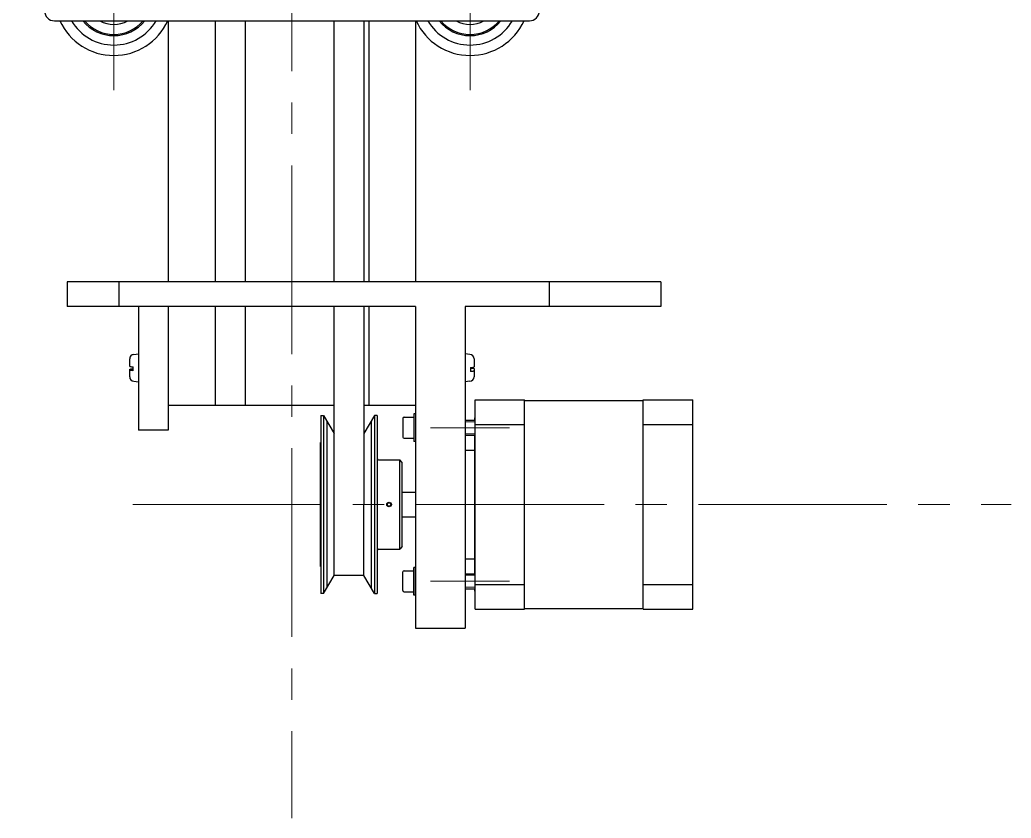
# Model space of a CAD drawing. Header units: millimetres. Extents: x 587 to 10361, y -8386 to 1488.
# Drawn here: x 7297.6 to 7397.8, y -6371.4 to -6290.8 of the extents above; entities that cross this region are included whole.
import ezdxf

# ---------------------------------------------------------------- set-up
doc = ezdxf.new("R2010")
doc.units = ezdxf.units.MM
doc.linetypes.add('ACAD_ISO10W100', pattern=[18, 12, -3, 0, -3])
doc.linetypes.add('CENTER2', pattern=[28.575, 19.05, -3.175, 3.175, -3.175])
for name, color, linetype, lineweight in [('Cienka', 30, 'Continuous', 0), ('Gruba', 7, 'Continuous', 30), ('Symetria', 210, 'ACAD_ISO10W100', 0), ('Widoczne (ISO)', 7, 'Continuous', 30)]:
    doc.layers.add(name, color=color, linetype=linetype, lineweight=lineweight)

# ---------------------------------------------------------------- blocks, each defined once
blk = doc.blocks.new('*U393')
at = {"layer": 'Symetria', "color": 0, "linetype": 'CENTER2', "transparency": 16777216}
for p, q in [((0, 1.2), (0, 9.5)), ((-9.5, 0), (-1.2, 0)), ((1.2, 0), (9.5, 0)), ((0, -9.5), (0, -1.2))]:
    blk.add_line(p, q, dxfattribs=at)
at = {"layer": 'Symetria', "color": 0, "linetype": 'Continuous', "transparency": 16777216}
for p, q in [((-0.6, 0), (0.6, 0)), ((0, -0.6), (0, 0.6))]:
    blk.add_line(p, q, dxfattribs=at)
blk = doc.blocks.new('*U394')
at = {"layer": 'Symetria', "color": 0, "linetype": 'CENTER2', "transparency": 16777216}
for p, q in [((0, 1.2), (0, 9.5)), ((-9.5, 0), (-1.2, 0)), ((1.2, 0), (9.5, 0)), ((0, -9.5), (0, -1.2))]:
    blk.add_line(p, q, dxfattribs=at)
at = {"layer": 'Symetria', "color": 0, "linetype": 'Continuous', "transparency": 16777216}
for p, q in [((-0.6, 0), (0.6, 0)), ((0, -0.6), (0, 0.6))]:
    blk.add_line(p, q, dxfattribs=at)
blk = doc.blocks.new('*U395')
at = {"layer": 'Symetria', "color": 0, "linetype": 'CENTER2', "transparency": 16777216}
blk.add_line((-4, 0), (4, 0), dxfattribs=at)
blk = doc.blocks.new('*U396')
at = {"layer": 'Symetria', "color": 0, "linetype": 'CENTER2', "transparency": 16777216}
blk.add_line((-4, 0), (4, 0), dxfattribs=at)
blk = doc.blocks.new('*U397')
at = {"layer": 'Symetria', "color": 0, "linetype": 'CENTER2', "transparency": 16777216}
blk.add_line((-27.9, 0), (60.86, 0), dxfattribs=at)
blk = doc.blocks.new('*U406')
at = {"layer": 'Symetria', "color": 0, "linetype": 'CENTER2', "transparency": 16777216}
blk.add_line((0, 370.05), (0, -67.34), dxfattribs=at)

msp = doc.modelspace()

# ---------------------------------------------------------------- linework, layer by layer
at = {"layer": 'Cienka'}
for p, q in [((7343.586, -6331.422), (7342.586, -6331.422)), ((7342.586, -6332.621), (7343.586, -6332.621)), ((7343.586, -6346.922), (7342.586, -6346.922)), ((7342.586, -6348.121), (7343.586, -6348.121))]:
    msp.add_line(p, q, dxfattribs=at)
at = {"layer": 'Gruba'}
for p, q in [((7301.086, -6290.927), (7349.086, -6290.927)), ((7312.586, -6290.927), (7312.586, -6317.271)), ((7317.323, -6290.927), (7317.323, -6317.271)), ((7320.348, -6290.927), (7320.348, -6317.271)), ((7329.348, -6317.271), (7329.348, -6290.927)), ((7332.348, -6290.927), (7332.348, -6317.271)), ((7332.848, -6290.927), (7332.848, -6317.271)), ((7337.586, -6290.927), (7337.586, -6317.271)), ((7307.586, -6317.271), (7302.377, -6317.271)), ((7302.377, -6317.271), (7302.377, -6319.771)), ((7351.086, -6317.271), (7307.586, -6317.271)), ((7307.586, -6317.271), (7307.586, -6319.771)), ((7362.377, -6317.271), (7351.086, -6317.271)), ((7351.086, -6317.271), (7351.086, -6319.771)), ((7362.377, -6317.271), (7362.377, -6319.771)), ((7307.586, -6319.771), (7302.377, -6319.771)), ((7337.586, -6319.771), (7307.586, -6319.771)), ((7309.586, -6319.771), (7309.586, -6332.271)), ((7312.586, -6319.771), (7312.586, -6329.771)), ((7312.586, -6319.771), (7312.586, -6332.271)), ((7317.323, -6319.771), (7317.323, -6329.771)), ((7320.348, -6319.771), (7320.348, -6329.771)), ((7329.348, -6346.938), (7329.348, -6319.771)), ((7332.348, -6319.771), (7332.348, -6339.771)), ((7332.848, -6319.771), (7332.848, -6329.771)), ((7337.586, -6319.771), (7337.586, -6329.771)), ((7337.586, -6319.771), (7337.586, -6352.271)), ((7351.086, -6319.771), (7342.586, -6319.771)), ((7342.586, -6319.771), (7342.586, -6352.271)), ((7362.377, -6319.771), (7351.086, -6319.771)), ((7308.686, -6325.828), (7308.686, -6325.06)), ((7309.097, -6324.612), (7309.586, -6324.569)), ((7343.075, -6324.612), (7342.586, -6324.569)), ((7343.486, -6325.06), (7343.486, -6325.886)), ((7308.686, -6326.227), (7308.686, -6326.11)), ((7308.686, -6326.878), (7308.686, -6326.227)), ((7309.036, -6326.257), (7309.036, -6325.858)), ((7343.136, -6325.944), (7343.136, -6326.341)), ((7343.486, -6326.052), (7343.486, -6326.283)), ((7343.486, -6326.283), (7343.486, -6326.878)), ((7309.097, -6327.326), (7309.586, -6327.369)), ((7343.075, -6327.326), (7342.586, -6327.369)), ((7343.586, -6329.196), (7348.586, -6329.196)), ((7343.586, -6331.696), (7343.586, -6329.196)), ((7348.586, -6331.696), (7348.586, -6329.196)), ((7348.586, -6329.271), (7360.586, -6329.271)), ((7360.586, -6331.696), (7360.586, -6329.196)), ((7360.586, -6329.196), (7365.586, -6329.196)), ((7365.586, -6331.696), (7365.586, -6329.196)), ((7317.323, -6329.771), (7312.586, -6329.771)), ((7320.348, -6329.771), (7317.323, -6329.771)), ((7329.348, -6329.771), (7320.348, -6329.771)), ((7332.848, -6329.771), (7332.348, -6329.771)), ((7337.586, -6329.771), (7332.848, -6329.771)), ((7328.014, -6330.77), (7328.014, -6348.77)), ((7328.014, -6330.77), (7328.264, -6330.77)), ((7328.264, -6330.77), (7328.264, -6348.77)), ((7328.264, -6330.77), (7329.348, -6332.603)), ((7328.598, -6331.336), (7328.598, -6348.204)), ((7333.433, -6330.77), (7332.348, -6332.603)), ((7333.098, -6331.336), (7333.098, -6348.204)), ((7333.433, -6330.77), (7333.433, -6348.77)), ((7333.683, -6330.77), (7333.433, -6330.77)), ((7333.683, -6330.77), (7333.683, -6348.77)), ((7336.307, -6331.074), (7336.307, -6332.965)), ((7336.418, -6330.963), (7337.419, -6330.963)), ((7337.419, -6330.629), (7337.419, -6333.41)), ((7337.586, -6330.629), (7337.419, -6330.629)), ((7337.586, -6330.629), (7337.586, -6330.828)), ((7337.586, -6330.828), (7337.586, -6332.576)), ((7342.586, -6331.271), (7343.586, -6331.271)), ((7343.536, -6331.021), (7343.586, -6331.021)), ((7343.536, -6331.021), (7343.536, -6331.271)), ((7312.586, -6332.271), (7309.586, -6332.271)), ((7343.586, -6331.696), (7348.586, -6331.696)), ((7343.586, -6347.846), (7343.586, -6331.696)), ((7348.586, -6347.846), (7348.586, -6331.696)), ((7360.586, -6347.846), (7360.586, -6331.696)), ((7360.586, -6331.696), (7365.586, -6331.696)), ((7365.586, -6338.752), (7365.586, -6331.696)), ((7336.418, -6333.076), (7337.419, -6333.076)), ((7337.586, -6333.41), (7337.419, -6333.41)), ((7337.586, -6332.576), (7337.586, -6333.41)), ((7342.586, -6332.771), (7343.586, -6332.771)), ((7343.536, -6332.771), (7343.536, -6346.771)), ((7327.973, -6346.02), (7327.973, -6333.52)), ((7333.723, -6333.52), (7333.683, -6333.52)), ((7333.723, -6346.02), (7333.723, -6333.52)), ((7342.586, -6334.271), (7343.536, -6334.271)), ((7333.823, -6335.27), (7335.973, -6335.27)), ((7336.223, -6335.52), (7335.973, -6335.27)), ((7335.973, -6344.27), (7335.973, -6335.27)), ((7336.223, -6344.02), (7336.223, -6335.52)), ((7336.223, -6338.521), (7337.586, -6338.521)), ((7365.586, -6347.846), (7365.586, -6338.752)), ((7332.348, -6346.938), (7332.348, -6339.771)), ((7336.223, -6341.021), (7337.586, -6341.021)), ((7333.823, -6344.27), (7335.973, -6344.27)), ((7336.223, -6344.02), (7335.973, -6344.27)), ((7342.586, -6345.271), (7343.536, -6345.271)), ((7327.973, -6346.02), (7328.014, -6346.02)), ((7333.723, -6346.02), (7333.683, -6346.02)), ((7336.418, -6346.464), (7337.419, -6346.464)), ((7337.419, -6348.911), (7337.419, -6346.131)), ((7337.586, -6346.131), (7337.419, -6346.131)), ((7337.586, -6346.965), (7337.586, -6346.131)), ((7328.264, -6348.77), (7329.348, -6346.938)), ((7332.348, -6346.938), (7329.348, -6346.938)), ((7333.433, -6348.77), (7332.348, -6346.938)), ((7336.307, -6348.467), (7336.307, -6346.576)), ((7337.586, -6348.712), (7337.586, -6346.965)), ((7342.586, -6346.771), (7343.586, -6346.771)), ((7342.586, -6348.271), (7343.586, -6348.271)), ((7343.536, -6348.271), (7343.536, -6348.521)), ((7343.586, -6347.846), (7348.586, -6347.846)), ((7343.586, -6350.346), (7343.586, -6347.846)), ((7348.586, -6350.346), (7348.586, -6347.846)), ((7360.586, -6350.346), (7360.586, -6347.846)), ((7360.586, -6347.846), (7365.586, -6347.846)), ((7365.586, -6350.346), (7365.586, -6347.846)), ((7328.264, -6348.77), (7328.014, -6348.77)), ((7333.433, -6348.77), (7333.683, -6348.77)), ((7336.418, -6348.578), (7337.419, -6348.578)), ((7337.586, -6348.911), (7337.419, -6348.911)), ((7337.586, -6348.911), (7337.586, -6348.712)), ((7343.536, -6348.521), (7343.586, -6348.521)), ((7343.586, -6350.346), (7348.586, -6350.346)), ((7348.586, -6350.271), (7360.586, -6350.271)), ((7360.586, -6350.346), (7365.586, -6350.346)), ((7337.586, -6352.271), (7342.586, -6352.271))]:
    msp.add_line(p, q, dxfattribs=at)
for radius in [0.237, 0.167]:
    msp.add_circle((7334.898, -6339.771), radius, dxfattribs=at)
for centre, radius, start, end in [((7301.086, -6289.927), 1, 180, 270), ((7349.086, -6289.927), 1, 270, 0), ((7307.086, -6288.427), 6, 204.62432, 335.37568), ((7307.086, -6288.427), 4.95, 210.33471, 329.66529), ((7307.086, -6288.427), 4, 218.68219, 321.31781), ((7307.086, -6288.427), 3.875, 220.17777, 319.82223), ((7307.086, -6288.427), 2.867, 240.69952, 299.30048), ((7343.086, -6288.427), 6, 204.62432, 335.37568), ((7343.086, -6288.427), 4.95, 210.33471, 329.66529), ((7343.086, -6288.427), 4, 218.68219, 321.31781), ((7343.086, -6288.427), 3.875, 220.17777, 319.82223), ((7343.086, -6288.427), 2.867, 240.69952, 299.30048), ((7309.136, -6325.06), 0.45, 95, 180), ((7343.036, -6325.06), 0.45, 0, 85), ((7309.136, -6326.878), 0.45, 180, 265), ((7343.036, -6326.878), 0.45, 275, 0), ((7336.418, -6331.074), 0.111, 90, 180), ((7336.418, -6332.965), 0.111, 180, 270), ((7333.823, -6335.17), 0.1, 180, 270), ((7333.823, -6344.37), 0.1, 90, 180), ((7336.418, -6346.576), 0.111, 90, 180), ((7336.418, -6348.467), 0.111, 180, 270)]:
    msp.add_arc(centre, radius, start, end, dxfattribs=at)
for points, knots in [([(7308.686, -6325.828), (7308.686, -6325.832), (7308.699, -6325.837), (7308.742, -6325.843), (7308.779, -6325.847), (7308.858, -6325.852), (7308.913, -6325.855), (7308.986, -6325.857), (7309.011, -6325.857), (7309.036, -6325.858)], [0.40723082, 0.40723082, 0.40723082, 0.40723082, 0.44148231, 0.44148231, 0.47516951, 0.47516951, 0.50852332, 0.50852332, 0.52273875, 0.52273875, 0.52273875, 0.52273875]), ([(7308.686, -6326.11), (7308.686, -6326.107), (7308.699, -6326.102), (7308.742, -6326.095), (7308.779, -6326.091), (7308.858, -6326.086), (7308.913, -6326.084), (7308.986, -6326.082), (7309.011, -6326.081), (7309.036, -6326.081)], [0.40723082, 0.40723082, 0.40723082, 0.40723082, 0.44148231, 0.44148231, 0.47516951, 0.47516951, 0.50852332, 0.50852332, 0.52273875, 0.52273875, 0.52273875, 0.52273875]), ([(7309.036, -6326.257), (7309.011, -6326.257), (7308.986, -6326.256), (7308.913, -6326.254), (7308.858, -6326.252), (7308.779, -6326.246), (7308.742, -6326.243), (7308.699, -6326.236), (7308.686, -6326.231), (7308.686, -6326.227)], [0.01895226, 0.01895226, 0.01895226, 0.01895226, 0.03316768, 0.03316768, 0.0665215, 0.0665215, 0.1002087, 0.1002087, 0.13446018, 0.13446018, 0.13446018, 0.13446018]), ([(7343.136, -6325.944), (7343.161, -6325.943), (7343.185, -6325.942), (7343.259, -6325.938), (7343.314, -6325.934), (7343.393, -6325.923), (7343.43, -6325.916), (7343.473, -6325.902), (7343.486, -6325.894), (7343.486, -6325.886)], [0.01895226, 0.01895226, 0.01895226, 0.01895226, 0.03316768, 0.03316768, 0.0665215, 0.0665215, 0.1002087, 0.1002087, 0.13446018, 0.13446018, 0.13446018, 0.13446018]), ([(7343.136, -6325.994), (7343.161, -6325.995), (7343.185, -6325.996), (7343.259, -6326), (7343.314, -6326.005), (7343.393, -6326.015), (7343.43, -6326.023), (7343.473, -6326.036), (7343.486, -6326.045), (7343.486, -6326.052)], [0.01895226, 0.01895226, 0.01895226, 0.01895226, 0.03316768, 0.03316768, 0.0665215, 0.0665215, 0.1002087, 0.1002087, 0.13446018, 0.13446018, 0.13446018, 0.13446018]), ([(7343.486, -6326.283), (7343.486, -6326.29), (7343.473, -6326.299), (7343.43, -6326.313), (7343.393, -6326.32), (7343.314, -6326.33), (7343.259, -6326.335), (7343.185, -6326.339), (7343.161, -6326.34), (7343.136, -6326.341)], [0.40723082, 0.40723082, 0.40723082, 0.40723082, 0.44148231, 0.44148231, 0.47516951, 0.47516951, 0.50852332, 0.50852332, 0.52273875, 0.52273875, 0.52273875, 0.52273875])]:
    msp.add_open_spline(points, degree=3, knots=knots, dxfattribs=at)
at = {"layer": 'Widoczne (ISO)'}
for p, q in [((7337.586, -6330.619), (7337.586, -6331.169)), ((7337.586, -6348.921), (7337.586, -6348.371))]:
    msp.add_line(p, q, dxfattribs=at)

# ---------------------------------------------------------------- block references
at = {"layer": 'Symetria', "linetype": 'CENTER2'}
for name, p in [('*U406', (7325.086, -6304.099)), ('*U393', (7307.086, -6288.427)), ('*U394', (7343.086, -6288.427)), ('*U396', (7343.086, -6332.021)), ('*U397', (7336.905, -6339.771)), ('*U395', (7343.086, -6347.521))]:
    msp.add_blockref(name, p, dxfattribs=at)

doc.saveas('drawing.dxf')
